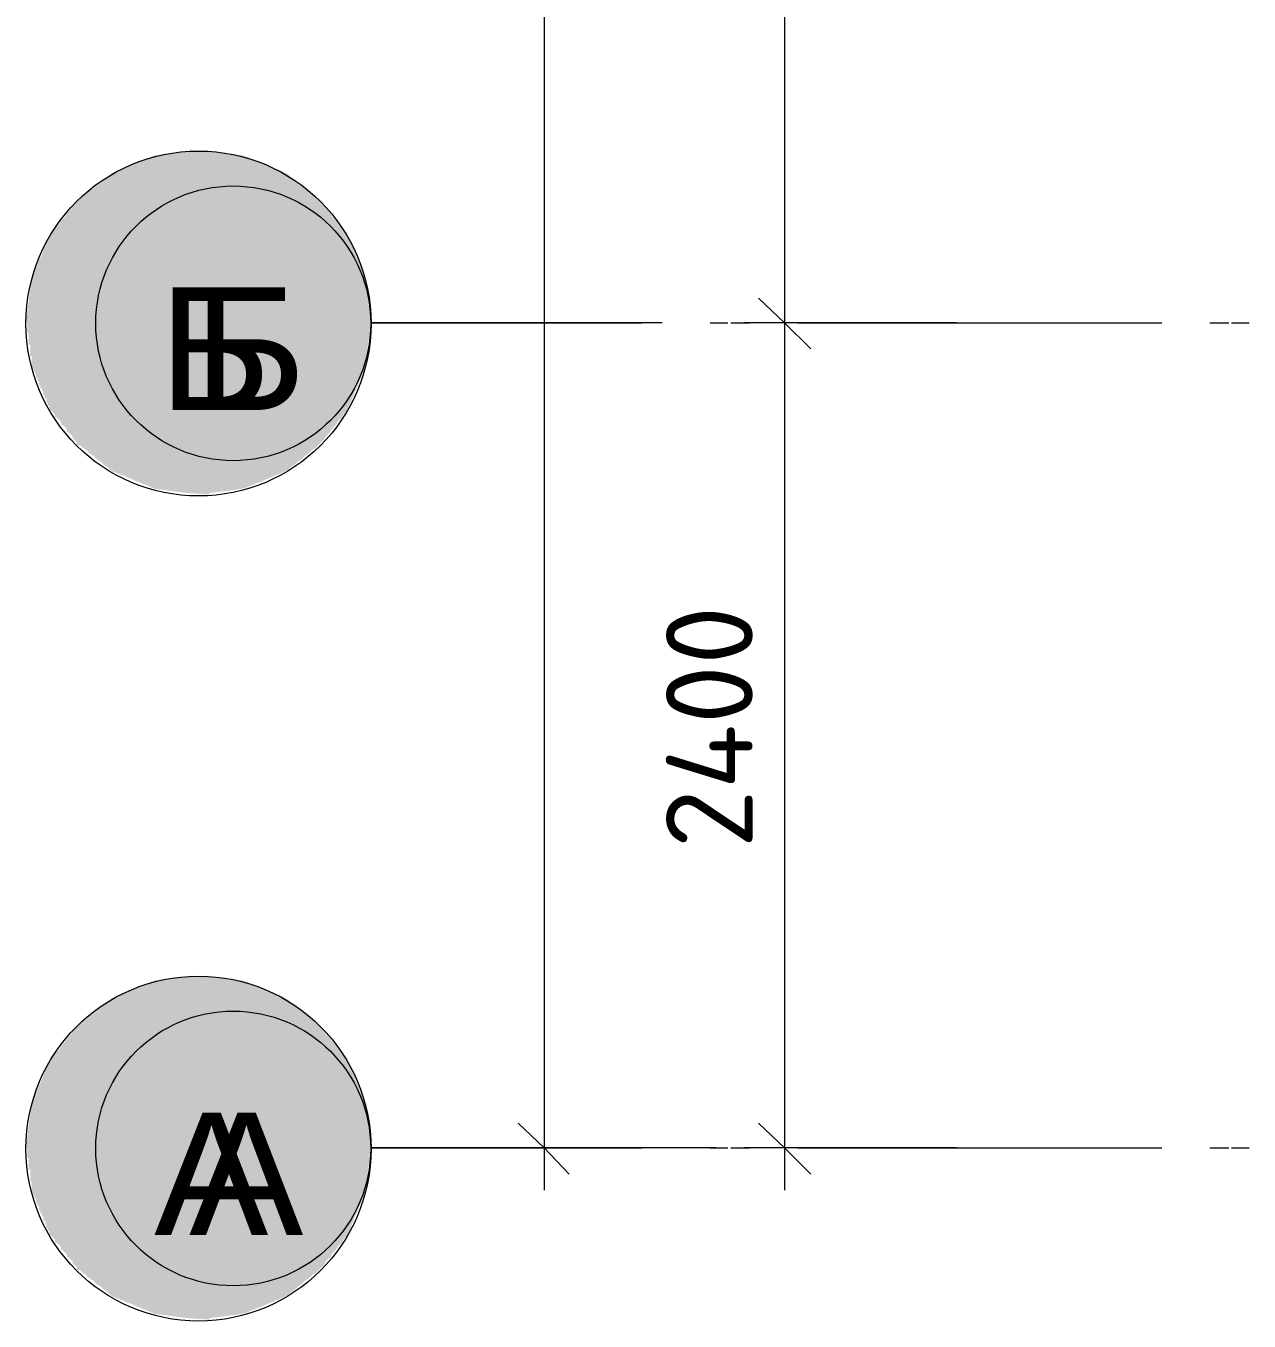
# Model space of a CAD drawing. Header units: millimetres. Extents: x -84737 to 172119, y -43083 to 59399.
# Drawn here: x -81064 to -77508, y 33479 to 37246 of the extents above; entities that cross this region are included whole.
import ezdxf

# ---------------------------------------------------------------- set-up
doc = ezdxf.new("R2010")
doc.units = ezdxf.units.MM
doc.layers.add('PDF _Геометрия', color=7, linetype='Continuous')
doc.layers.add('PDF _Текст', color=7, linetype='Continuous')
doc.layers.add('PDF _Сплошная заливка', color=7, linetype='Continuous', true_color=0xffffff)
doc.styles.add('PDF GOSTCommon', font='arial.ttf')
doc.styles.add('PDF ISOCPEUR', font='isocpeur.ttf')

msp = doc.modelspace()

# ---------------------------------------------------------------- hatches: boundary and pattern name
at = {"layer": 'PDF _Сплошная заливка', "transparency": 33554559}
for points in [[(-80462.5, 36874), (-80530.2, 36882.4), (-80593.7, 36882.4), (-80627.6, 36878.2), (-80657.2, 36874), (-80691.1, 36869.7), (-80708, 36861.3), (-80720.7, 36857), (-80729.2, 36852.8), (-80741.9, 36848.6), (-80758.8, 36840.1), (-80771.5, 36835.9), (-80780, 36831.6), (-80792.7, 36827.4), (-80801.1, 36823.2), (-80813.8, 36819), (-80826.5, 36806.3), (-80835, 36802), (-80847.7, 36789.3), (-80856.2, 36785.1), (-80868.9, 36772.4), (-80877.3, 36768.2), (-80890, 36755.5), (-80898.5, 36751.2), (-80906.9, 36742.8), (-80915.4, 36738.5), (-80919.6, 36730.1), (-80928.1, 36721.6), (-80932.3, 36713.1), (-80945, 36700.4), (-80949.3, 36692), (-80962, 36679.3), (-80966.2, 36670.8), (-80978.9, 36658.1), (-80983.1, 36649.6), (-80995.8, 36636.9), (-81000.1, 36624.3), (-81004.3, 36615.8), (-81008.5, 36603.1), (-81012.8, 36594.6), (-81017, 36581.9), (-81025.5, 36565), (-81029.7, 36552.3), (-81033.9, 36543.8), (-81038.2, 36531.1), (-81046.6, 36514.2), (-81050.9, 36480.3), (-81055.1, 36450.7), (-81059.3, 36416.9), (-81063.6, 36387.2), (-81059.3, 36383), (-81059.3, 36353.4), (-81055.1, 36353.4), (-81055.1, 36319.5), (-81050.9, 36319.5), (-81050.9, 36285.6), (-81046.6, 36285.6), (-81046.6, 36251.8), (-81042.4, 36251.8), (-81042.4, 36243.3), (-81038.2, 36243.3), (-81038.2, 36234.9), (-81033.9, 36234.9), (-81033.9, 36222.2), (-81029.7, 36222.2), (-81029.7, 36213.7), (-81025.5, 36213.7), (-81025.5, 36201), (-81021.2, 36201), (-81021.2, 36192.5), (-81017, 36192.5), (-81017, 36184.1), (-81012.8, 36184.1), (-81012.8, 36171.4), (-81008.5, 36171.4), (-81008.5, 36162.9), (-81004.3, 36162.9), (-81004.3, 36150.2), (-81000.1, 36150.2), (-81000.1, 36141.7), (-80995.8, 36141.7), (-80995.8, 36129), (-80991.6, 36129), (-80978.9, 36116.3), (-80978.9, 36107.9), (-80974.7, 36107.9), (-80962, 36095.2), (-80962, 36086.7), (-80957.7, 36086.7), (-80945, 36074), (-80945, 36065.6), (-80940.8, 36065.6), (-80928.1, 36052.9), (-80928.1, 36044.4), (-80923.9, 36044.4), (-80915.4, 36035.9), (-80915.4, 36027.5), (-80906.9, 36027.5), (-80898.5, 36019), (-80890, 36014.8), (-80877.3, 36002.1), (-80868.9, 35997.8), (-80856.2, 35985.1), (-80847.7, 35980.9), (-80835, 35968.2), (-80826.5, 35964), (-80813.8, 35951.3), (-80801.1, 35947), (-80792.7, 35942.8), (-80780, 35938.6), (-80771.5, 35934.3), (-80758.8, 35930.1), (-80741.9, 35921.6), (-80729.2, 35917.4), (-80720.7, 35913.2), (-80708, 35908.9), (-80691.1, 35900.5), (-80657.2, 35896.2), (-80627.6, 35892), (-80593.7, 35887.8), (-80530.2, 35883.6), (-80530.2, 35887.8), (-80462.5, 35896.2), (-80432.9, 35900.5), (-80420.2, 35904.7), (-80411.7, 35908.9), (-80399, 35913.2), (-80390.6, 35917.4), (-80377.9, 35921.6), (-80360.9, 35930.1), (-80348.2, 35934.3), (-80339.8, 35938.6), (-80327.1, 35942.8), (-80301.7, 35955.5), (-80293.2, 35964), (-80284.8, 35968.2), (-80272.1, 35980.9), (-80263.6, 35985.1), (-80250.9, 35997.8), (-80242.4, 36002.1), (-80229.7, 36014.8), (-80221.3, 36019), (-80195.9, 36044.4), (-80191.6, 36052.9), (-80178.9, 36065.6), (-80174.7, 36074), (-80162, 36086.7), (-80157.8, 36095.2), (-80145.1, 36107.9), (-80140.9, 36116.3), (-80132.4, 36124.8), (-80119.7, 36150.2), (-80115.5, 36162.9), (-80111.2, 36171.4), (-80107, 36184.1), (-80098.5, 36201), (-80094.3, 36213.7), (-80090.1, 36222.2), (-80085.8, 36234.9), (-80081.6, 36243.3), (-80077.4, 36256), (-80073.1, 36285.6), (-80064.7, 36353.4), (-80060.4, 36416.9), (-80064.7, 36416.9), (-80064.7, 36446.5), (-80068.9, 36446.5), (-80068.9, 36480.3), (-80073.1, 36480.3), (-80073.1, 36510), (-80077.4, 36510), (-80077.4, 36522.7), (-80081.6, 36522.7), (-80081.6, 36531.1), (-80085.8, 36531.1), (-80085.8, 36543.8), (-80090.1, 36543.8), (-80090.1, 36552.3), (-80094.3, 36552.3), (-80094.3, 36565), (-80098.5, 36565), (-80098.5, 36573.5), (-80102.8, 36573.5), (-80102.8, 36581.9), (-80107, 36581.9), (-80107, 36594.6), (-80111.2, 36594.6), (-80111.2, 36603.1), (-80115.5, 36603.1), (-80115.5, 36615.8), (-80119.7, 36615.8), (-80119.7, 36624.3), (-80123.9, 36624.3), (-80123.9, 36632.7), (-80128.2, 36632.7), (-80128.2, 36641.2), (-80136.6, 36649.6), (-80140.9, 36649.6), (-80140.9, 36658.1), (-80153.6, 36670.8), (-80157.8, 36670.8), (-80157.8, 36679.3), (-80170.5, 36692), (-80174.7, 36692), (-80174.7, 36700.4), (-80187.4, 36713.1), (-80191.6, 36713.1), (-80191.6, 36721.6), (-80221.3, 36751.2), (-80229.7, 36755.5), (-80242.4, 36768.2), (-80250.9, 36772.4), (-80263.6, 36785.1), (-80272.1, 36789.3), (-80284.8, 36802), (-80293.2, 36806.3), (-80301.7, 36814.7), (-80327.1, 36827.4), (-80339.8, 36831.6), (-80348.2, 36835.9), (-80360.9, 36840.1), (-80377.9, 36848.6), (-80390.6, 36852.8), (-80399, 36857), (-80411.7, 36861.3), (-80420.2, 36865.5), (-80432.9, 36869.7)], [(-80356.7, 36772.4), (-80424.4, 36780.9), (-80496.4, 36780.9), (-80564.1, 36772.4), (-80589.5, 36759.7), (-80602.2, 36755.5), (-80619.1, 36747), (-80631.8, 36742.8), (-80648.8, 36734.3), (-80661.5, 36730.1), (-80669.9, 36721.6), (-80678.4, 36717.4), (-80686.9, 36708.9), (-80695.3, 36704.7), (-80703.8, 36696.2), (-80712.3, 36692), (-80720.7, 36683.5), (-80729.2, 36679.3), (-80737.6, 36670.8), (-80746.1, 36666.6), (-80750.3, 36658.1), (-80758.8, 36649.6), (-80763, 36641.2), (-80775.7, 36628.5), (-80780, 36620), (-80792.7, 36607.3), (-80796.9, 36598.9), (-80809.6, 36586.2), (-80818.1, 36560.8), (-80822.3, 36552.3), (-80826.5, 36539.6), (-80830.8, 36531.1), (-80835, 36518.4), (-80839.2, 36510), (-80843.5, 36497.3), (-80847.7, 36488.8), (-80860.4, 36387.2), (-80856.2, 36383), (-80856.2, 36349.1), (-80851.9, 36349.1), (-80851.9, 36315.3), (-80847.7, 36315.3), (-80847.7, 36277.2), (-80843.5, 36277.2), (-80843.5, 36268.7), (-80839.2, 36268.7), (-80839.2, 36256), (-80835, 36256), (-80835, 36247.6), (-80830.8, 36247.6), (-80830.8, 36234.9), (-80826.5, 36234.9), (-80826.5, 36226.4), (-80822.3, 36226.4), (-80822.3, 36213.7), (-80818.1, 36213.7), (-80818.1, 36205.2), (-80813.8, 36205.2), (-80813.8, 36192.5), (-80809.6, 36192.5), (-80809.6, 36179.8), (-80805.4, 36179.8), (-80792.7, 36167.1), (-80792.7, 36158.7), (-80788.4, 36158.7), (-80775.7, 36146), (-80775.7, 36137.5), (-80771.5, 36137.5), (-80758.8, 36124.8), (-80758.8, 36116.3), (-80754.6, 36116.3), (-80746.1, 36107.9), (-80746.1, 36099.4), (-80737.6, 36099.4), (-80729.2, 36090.9), (-80720.7, 36086.7), (-80712.3, 36078.3), (-80703.8, 36074), (-80695.3, 36065.6), (-80686.9, 36061.3), (-80678.4, 36052.9), (-80669.9, 36048.6), (-80661.5, 36040.2), (-80648.8, 36035.9), (-80631.8, 36027.5), (-80619.1, 36023.2), (-80602.2, 36014.8), (-80589.5, 36010.5), (-80564.1, 35997.8), (-80496.4, 35989.4), (-80424.4, 35985.1), (-80424.4, 35989.4), (-80356.7, 35997.8), (-80344, 36002.1), (-80310.2, 36019), (-80297.5, 36023.2), (-80255.1, 36044.4), (-80246.7, 36052.9), (-80238.2, 36057.1), (-80229.7, 36065.6), (-80221.3, 36069.8), (-80212.8, 36078.3), (-80204.3, 36082.5), (-80195.9, 36090.9), (-80187.4, 36095.2), (-80166.2, 36116.3), (-80162, 36124.8), (-80149.3, 36137.5), (-80145.1, 36146), (-80132.4, 36158.7), (-80128.2, 36167.1), (-80119.7, 36175.6), (-80111.2, 36192.5), (-80107, 36205.2), (-80102.8, 36213.7), (-80098.5, 36226.4), (-80094.3, 36234.9), (-80090.1, 36247.6), (-80085.8, 36256), (-80077.4, 36281.4), (-80064.7, 36357.6), (-80060.4, 36408.4), (-80064.7, 36408.4), (-80064.7, 36433.8), (-80068.9, 36433.8), (-80068.9, 36459.2), (-80073.1, 36459.2), (-80073.1, 36484.6), (-80077.4, 36484.6), (-80077.4, 36497.3), (-80081.6, 36497.3), (-80081.6, 36510), (-80085.8, 36510), (-80085.8, 36518.4), (-80090.1, 36518.4), (-80090.1, 36531.1), (-80094.3, 36531.1), (-80094.3, 36539.6), (-80098.5, 36539.6), (-80098.5, 36552.3), (-80102.8, 36552.3), (-80102.8, 36560.8), (-80107, 36560.8), (-80107, 36573.5), (-80111.2, 36573.5), (-80111.2, 36581.9), (-80115.5, 36581.9), (-80115.5, 36590.4), (-80123.9, 36598.9), (-80128.2, 36598.9), (-80128.2, 36607.3), (-80140.9, 36620), (-80145.1, 36620), (-80145.1, 36628.5), (-80157.8, 36641.2), (-80162, 36641.2), (-80162, 36649.6), (-80187.4, 36675), (-80195.9, 36679.3), (-80204.3, 36687.7), (-80212.8, 36692), (-80221.3, 36700.4), (-80229.7, 36704.7), (-80238.2, 36713.1), (-80246.7, 36717.4), (-80255.1, 36725.8), (-80297.5, 36747), (-80310.2, 36751.2), (-80344, 36768.2)], [(-80462.5, 34474.1), (-80530.2, 34482.6), (-80593.7, 34482.6), (-80627.6, 34478.3), (-80657.2, 34474.1), (-80691.1, 34469.9), (-80708, 34461.4), (-80720.7, 34457.2), (-80729.2, 34452.9), (-80741.9, 34448.7), (-80758.8, 34440.2), (-80771.5, 34436), (-80780, 34431.8), (-80792.7, 34427.5), (-80801.1, 34423.3), (-80813.8, 34419.1), (-80826.5, 34406.4), (-80835, 34402.2), (-80847.7, 34389.5), (-80856.2, 34385.2), (-80868.9, 34372.5), (-80877.3, 34368.3), (-80890, 34355.6), (-80898.5, 34351.4), (-80906.9, 34342.9), (-80915.4, 34338.7), (-80919.6, 34330.2), (-80928.1, 34321.7), (-80932.3, 34313.3), (-80945, 34300.6), (-80949.3, 34292.1), (-80962, 34279.4), (-80966.2, 34270.9), (-80978.9, 34258.2), (-80983.1, 34249.8), (-80995.8, 34237.1), (-81000.1, 34224.4), (-81004.3, 34215.9), (-81008.5, 34203.2), (-81012.8, 34194.8), (-81017, 34182.1), (-81025.5, 34165.1), (-81029.7, 34152.4), (-81033.9, 34144), (-81038.2, 34131.3), (-81046.6, 34114.3), (-81050.9, 34080.5), (-81055.1, 34050.8), (-81059.3, 34017), (-81063.6, 33987.4), (-81059.3, 33983.1), (-81059.3, 33953.5), (-81055.1, 33953.5), (-81055.1, 33919.6), (-81050.9, 33919.6), (-81050.9, 33885.8), (-81046.6, 33885.8), (-81046.6, 33851.9), (-81042.4, 33851.9), (-81042.4, 33843.5), (-81038.2, 33843.5), (-81038.2, 33835), (-81033.9, 33835), (-81033.9, 33822.3), (-81029.7, 33822.3), (-81029.7, 33813.8), (-81025.5, 33813.8), (-81025.5, 33801.1), (-81021.2, 33801.1), (-81021.2, 33792.7), (-81017, 33792.7), (-81017, 33784.2), (-81012.8, 33784.2), (-81012.8, 33771.5), (-81008.5, 33771.5), (-81008.5, 33763), (-81004.3, 33763), (-81004.3, 33750.3), (-81000.1, 33750.3), (-81000.1, 33741.9), (-80995.8, 33741.9), (-80995.8, 33729.2), (-80991.6, 33729.2), (-80978.9, 33716.5), (-80978.9, 33708), (-80974.7, 33708), (-80962, 33695.3), (-80962, 33686.8), (-80957.7, 33686.8), (-80945, 33674.2), (-80945, 33665.7), (-80940.8, 33665.7), (-80928.1, 33653), (-80928.1, 33644.5), (-80923.9, 33644.5), (-80915.4, 33636.1), (-80915.4, 33627.6), (-80906.9, 33627.6), (-80898.5, 33619.1), (-80890, 33614.9), (-80877.3, 33602.2), (-80868.9, 33598), (-80856.2, 33585.3), (-80847.7, 33581), (-80835, 33568.3), (-80826.5, 33564.1), (-80813.8, 33551.4), (-80801.1, 33547.2), (-80792.7, 33542.9), (-80780, 33538.7), (-80771.5, 33534.5), (-80758.8, 33530.2), (-80741.9, 33521.8), (-80729.2, 33517.5), (-80720.7, 33513.3), (-80708, 33509.1), (-80691.1, 33500.6), (-80657.2, 33496.4), (-80627.6, 33492.2), (-80593.7, 33487.9), (-80530.2, 33483.7), (-80530.2, 33487.9), (-80462.5, 33496.4), (-80432.9, 33500.6), (-80420.2, 33504.8), (-80411.7, 33509.1), (-80399, 33513.3), (-80390.6, 33517.5), (-80377.9, 33521.8), (-80360.9, 33530.2), (-80348.2, 33534.5), (-80339.8, 33538.7), (-80327.1, 33542.9), (-80301.7, 33555.6), (-80293.2, 33564.1), (-80284.8, 33568.3), (-80272.1, 33581), (-80263.6, 33585.3), (-80250.9, 33598), (-80242.4, 33602.2), (-80229.7, 33614.9), (-80221.3, 33619.1), (-80195.9, 33644.5), (-80191.6, 33653), (-80178.9, 33665.7), (-80174.7, 33674.2), (-80162, 33686.8), (-80157.8, 33695.3), (-80145.1, 33708), (-80140.9, 33716.5), (-80132.4, 33724.9), (-80119.7, 33750.3), (-80115.5, 33763), (-80111.2, 33771.5), (-80107, 33784.2), (-80098.5, 33801.1), (-80094.3, 33813.8), (-80090.1, 33822.3), (-80085.8, 33835), (-80081.6, 33843.5), (-80077.4, 33856.2), (-80073.1, 33885.8), (-80064.7, 33953.5), (-80060.4, 34017), (-80064.7, 34017), (-80064.7, 34046.6), (-80068.9, 34046.6), (-80068.9, 34080.5), (-80073.1, 34080.5), (-80073.1, 34110.1), (-80077.4, 34110.1), (-80077.4, 34122.8), (-80081.6, 34122.8), (-80081.6, 34131.3), (-80085.8, 34131.3), (-80085.8, 34144), (-80090.1, 34144), (-80090.1, 34152.4), (-80094.3, 34152.4), (-80094.3, 34165.1), (-80098.5, 34165.1), (-80098.5, 34173.6), (-80102.8, 34173.6), (-80102.8, 34182.1), (-80107, 34182.1), (-80107, 34194.8), (-80111.2, 34194.8), (-80111.2, 34203.2), (-80115.5, 34203.2), (-80115.5, 34215.9), (-80119.7, 34215.9), (-80119.7, 34224.4), (-80123.9, 34224.4), (-80123.9, 34232.9), (-80128.2, 34232.9), (-80128.2, 34241.3), (-80136.6, 34249.8), (-80140.9, 34249.8), (-80140.9, 34258.2), (-80153.6, 34270.9), (-80157.8, 34270.9), (-80157.8, 34279.4), (-80170.5, 34292.1), (-80174.7, 34292.1), (-80174.7, 34300.6), (-80187.4, 34313.3), (-80191.6, 34313.3), (-80191.6, 34321.7), (-80221.3, 34351.4), (-80229.7, 34355.6), (-80242.4, 34368.3), (-80250.9, 34372.5), (-80263.6, 34385.2), (-80272.1, 34389.5), (-80284.8, 34402.2), (-80293.2, 34406.4), (-80301.7, 34414.9), (-80327.1, 34427.5), (-80339.8, 34431.8), (-80348.2, 34436), (-80360.9, 34440.2), (-80377.9, 34448.7), (-80390.6, 34452.9), (-80399, 34457.2), (-80411.7, 34461.4), (-80420.2, 34465.6), (-80432.9, 34469.9)], [(-80356.7, 34372.5), (-80424.4, 34381), (-80496.4, 34381), (-80564.1, 34372.5), (-80589.5, 34359.8), (-80602.2, 34355.6), (-80619.1, 34347.1), (-80631.8, 34342.9), (-80648.8, 34334.4), (-80661.5, 34330.2), (-80669.9, 34321.7), (-80678.4, 34317.5), (-80686.9, 34309), (-80695.3, 34304.8), (-80703.8, 34296.3), (-80712.3, 34292.1), (-80720.7, 34283.6), (-80729.2, 34279.4), (-80737.6, 34270.9), (-80746.1, 34266.7), (-80750.3, 34258.2), (-80758.8, 34249.8), (-80763, 34241.3), (-80775.7, 34228.6), (-80780, 34220.2), (-80792.7, 34207.5), (-80796.9, 34199), (-80809.6, 34186.3), (-80818.1, 34160.9), (-80822.3, 34152.4), (-80826.5, 34139.7), (-80830.8, 34131.3), (-80835, 34118.6), (-80839.2, 34110.1), (-80843.5, 34097.4), (-80847.7, 34088.9), (-80860.4, 33987.4), (-80856.2, 33983.1), (-80856.2, 33949.3), (-80851.9, 33949.3), (-80851.9, 33915.4), (-80847.7, 33915.4), (-80847.7, 33877.3), (-80843.5, 33877.3), (-80843.5, 33868.8), (-80839.2, 33868.8), (-80839.2, 33856.2), (-80835, 33856.2), (-80835, 33847.7), (-80830.8, 33847.7), (-80830.8, 33835), (-80826.5, 33835), (-80826.5, 33826.5), (-80822.3, 33826.5), (-80822.3, 33813.8), (-80818.1, 33813.8), (-80818.1, 33805.4), (-80813.8, 33805.4), (-80813.8, 33792.7), (-80809.6, 33792.7), (-80809.6, 33780), (-80805.4, 33780), (-80792.7, 33767.3), (-80792.7, 33758.8), (-80788.4, 33758.8), (-80775.7, 33746.1), (-80775.7, 33737.6), (-80771.5, 33737.6), (-80758.8, 33724.9), (-80758.8, 33716.5), (-80754.6, 33716.5), (-80746.1, 33708), (-80746.1, 33699.5), (-80737.6, 33699.5), (-80729.2, 33691.1), (-80720.7, 33686.8), (-80712.3, 33678.4), (-80703.8, 33674.2), (-80695.3, 33665.7), (-80686.9, 33661.5), (-80678.4, 33653), (-80669.9, 33648.8), (-80661.5, 33640.3), (-80648.8, 33636.1), (-80631.8, 33627.6), (-80619.1, 33623.4), (-80602.2, 33614.9), (-80589.5, 33610.7), (-80564.1, 33598), (-80496.4, 33589.5), (-80424.4, 33585.3), (-80424.4, 33589.5), (-80356.7, 33598), (-80344, 33602.2), (-80310.2, 33619.1), (-80297.5, 33623.4), (-80255.1, 33644.5), (-80246.7, 33653), (-80238.2, 33657.2), (-80229.7, 33665.7), (-80221.3, 33669.9), (-80212.8, 33678.4), (-80204.3, 33682.6), (-80195.9, 33691.1), (-80187.4, 33695.3), (-80166.2, 33716.5), (-80162, 33724.9), (-80149.3, 33737.6), (-80145.1, 33746.1), (-80132.4, 33758.8), (-80128.2, 33767.3), (-80119.7, 33775.7), (-80111.2, 33792.7), (-80107, 33805.4), (-80102.8, 33813.8), (-80098.5, 33826.5), (-80094.3, 33835), (-80090.1, 33847.7), (-80085.8, 33856.2), (-80077.4, 33881.5), (-80064.7, 33957.7), (-80060.4, 34008.5), (-80064.7, 34008.5), (-80064.7, 34033.9), (-80068.9, 34033.9), (-80068.9, 34059.3), (-80073.1, 34059.3), (-80073.1, 34084.7), (-80077.4, 34084.7), (-80077.4, 34097.4), (-80081.6, 34097.4), (-80081.6, 34110.1), (-80085.8, 34110.1), (-80085.8, 34118.6), (-80090.1, 34118.6), (-80090.1, 34131.3), (-80094.3, 34131.3), (-80094.3, 34139.7), (-80098.5, 34139.7), (-80098.5, 34152.4), (-80102.8, 34152.4), (-80102.8, 34160.9), (-80107, 34160.9), (-80107, 34173.6), (-80111.2, 34173.6), (-80111.2, 34182.1), (-80115.5, 34182.1), (-80115.5, 34190.5), (-80123.9, 34199), (-80128.2, 34199), (-80128.2, 34207.5), (-80140.9, 34220.2), (-80145.1, 34220.2), (-80145.1, 34228.6), (-80157.8, 34241.3), (-80162, 34241.3), (-80162, 34249.8), (-80187.4, 34275.2), (-80195.9, 34279.4), (-80204.3, 34287.9), (-80212.8, 34292.1), (-80221.3, 34300.6), (-80229.7, 34304.8), (-80238.2, 34313.3), (-80246.7, 34317.5), (-80255.1, 34326), (-80297.5, 34347.1), (-80310.2, 34351.4), (-80344, 34368.3)]]:
    msp.add_hatch(color=256, dxfattribs=at).paths.add_polyline_path(points)

# ---------------------------------------------------------------- linework, layer by layer
at = {"layer": 'PDF _Геометрия', "lineweight": 9}
for points in [[(-79556.8, 56898.3), (-79556.8, 33860.4)], [(-78858.4, 56898.3), (-78858.4, 54680.4), (-78858.4, 52881.6), (-78858.4, 51078.5), (-78858.4, 49880.7), (-78858.4, 47180.3), (-78858.4, 44479.9), (-78858.4, 41779.5), (-78858.4, 39379.7), (-78858.4, 36383), (-78858.4, 33860.4)], [(-79213.9, 36383), (-80060.4, 36383), (-79273.2, 36383)], [(-79074.2, 36383), (-79023.5, 36383)], [(-79015, 36383), (-78960, 36383)], [(-78358.9, 36383), (-78858.4, 36383), (-78976.9, 36383)], [(-78820.3, 36383), (-77821.4, 36383)], [(-78761, 36383), (-77762.1, 36383)], [(-77622.5, 36383), (-77567.5, 36383)], [(-77559, 36383), (-77508.2, 36383)], [(-79213.9, 33983.1), (-80060.4, 33983.1), (-79273.2, 33983.1)], [(-79057.3, 33983.1), (-79556.8, 33983.1), (-79679.5, 33983.1)], [(-79074.2, 33983.1), (-79023.5, 33983.1)], [(-79015, 33983.1), (-78960, 33983.1)], [(-78358.9, 33983.1), (-78858.4, 33983.1), (-78976.9, 33983.1)], [(-78820.3, 33983.1), (-77821.4, 33983.1)], [(-78761, 33983.1), (-77762.1, 33983.1)], [(-77622.5, 33983.1), (-77567.5, 33983.1)], [(-77559, 33983.1), (-77508.2, 33983.1)]]:
    msp.add_lwpolyline(points, dxfattribs=at)
at = {"layer": 'PDF _Геометрия', "lineweight": 20}
for points in [[(-78782.2, 36306.8), (-78858.4, 36383), (-78934.6, 36454.9)], [(-79484.8, 33906.9), (-79556.8, 33983.1), (-79632.9, 34055.1)], [(-78782.2, 33906.9), (-78858.4, 33983.1), (-78934.6, 34055.1)]]:
    msp.add_lwpolyline(points, dxfattribs=at)
at = {"layer": 'PDF _Геометрия', "lineweight": 9}
for centre, radius in [((-80561.9, 36380.8), 501.6), ((-80460.9, 36381.4), 399.5), ((-80561.9, 33981), 501.6), ((-80460.9, 33981.5), 399.5)]:
    msp.add_circle(centre, radius, dxfattribs=at)

# ---------------------------------------------------------------- texts
at = {"layer": 'PDF _Текст', "char_height": 356.7, "attachment_point": 4, "style": 'PDF GOSTCommon'}
for s, insert in [('Б', (-80678.2, 36307.7)), ('Б', (-80576.6, 36307.7)), ('А', (-80690.9, 33907.7)), ('А', (-80589.3, 33907.7))]:
    msp.add_mtext(s, dxfattribs=dict(at, insert=insert))
at = {"layer": 'PDF _Текст', "insert": (-79077, 34854), "char_height": 251.73, "attachment_point": 4, "rotation": 90, "style": 'PDF ISOCPEUR'}
msp.add_mtext('2400', dxfattribs=at)

doc.saveas('drawing.dxf')
